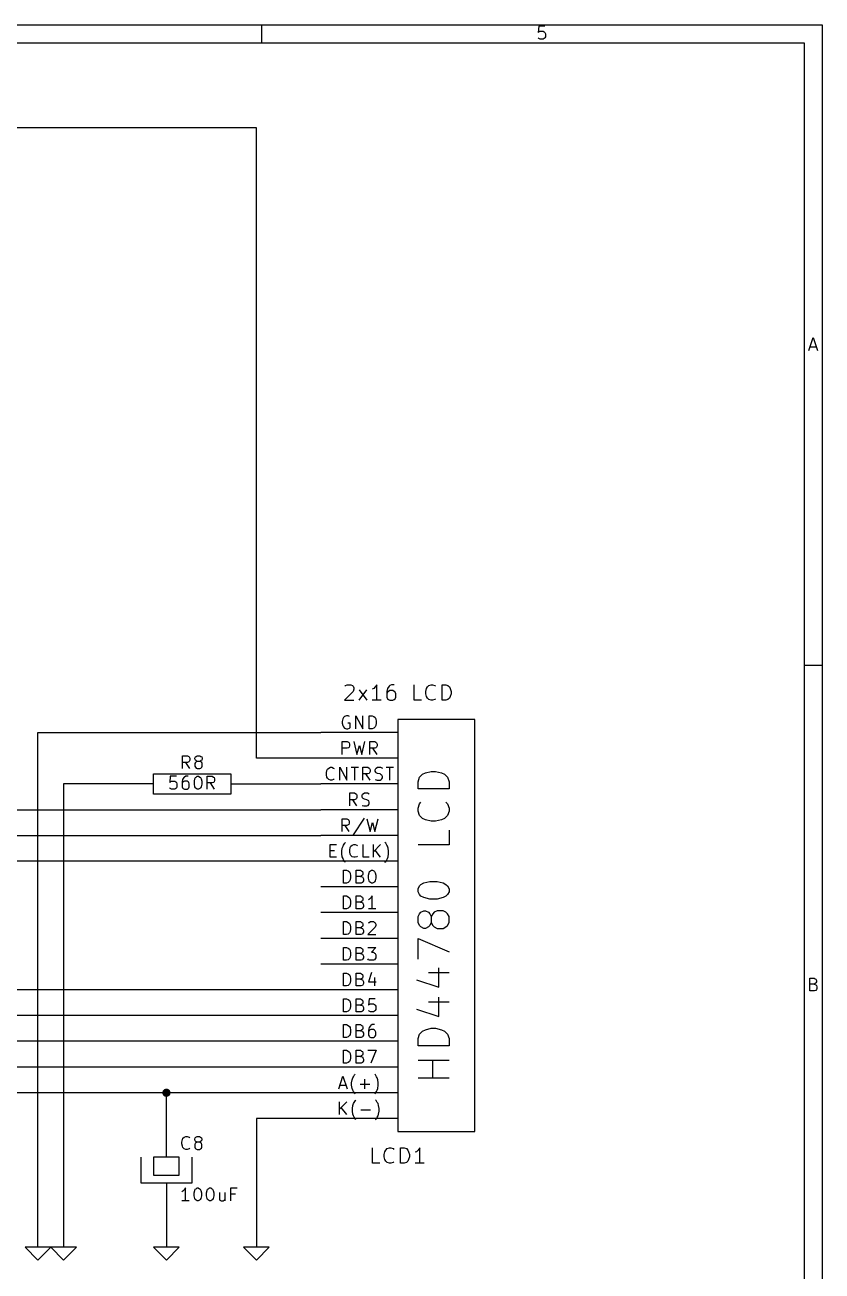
# Model space of a CAD drawing. Extents: x 4000 to 113000, y 4000 to 78670.
# Drawn here: x 81995 to 113000, y 30240 to 78670 of the extents above; entities that cross this region are included whole.
import ezdxf

# ---------------------------------------------------------------- set-up
doc = ezdxf.new("R2010")
doc.units = 0
for name, color, linetype in [('BLACK', 1, 'CONTINUOUS'), ('CYAN', 4, 'CONTINUOUS'), ('GREEN', 3, 'CONTINUOUS'), ('RED', 5, 'CONTINUOUS')]:
    doc.layers.add(name, color=color, linetype=linetype)

msp = doc.modelspace()

# ---------------------------------------------------------------- linework, layer by layer
at = {"layer": 'BLACK'}
for p, q in [((4000, 78670), (113000, 78670)), ((91200, 78670), (91200, 77970)), ((101980, 78620), (101960, 78380)), ((102220, 78620), (101980, 78620)), ((113000, 78670), (113000, 4000)), ((101960, 78380), (101980, 78400)), ((101980, 78140), (101960, 78170)), ((101980, 78400), (102030, 78430)), ((102030, 78120), (101980, 78140)), ((102030, 78430), (102150, 78430)), ((102150, 78120), (102030, 78120)), ((102150, 78430), (102190, 78400)), ((102190, 78140), (102150, 78120)), ((102190, 78400), (102220, 78380)), ((102220, 78170), (102190, 78140)), ((102220, 78380), (102240, 78330)), ((102240, 78210), (102220, 78170)), ((102240, 78330), (102240, 78210)), ((4700, 77970), (112300, 77970)), ((112300, 77970), (112300, 4700)), ((112490, 66020), (112650, 66520)), ((112650, 66520), (112820, 66020)), ((112540, 66160), (112770, 66160)), ((113000, 53780), (112300, 53780)), ((94440, 52970), (94470, 53000)), ((94470, 53000), (94530, 53030)), ((94530, 53030), (94670, 53030)), ((94670, 53030), (94730, 53000)), ((94730, 53000), (94760, 52970)), ((94760, 52970), (94790, 52910)), ((94790, 52860), (94760, 52770)), ((94790, 52910), (94790, 52860)), ((94990, 52430), (95300, 52830)), ((94990, 52830), (95300, 52430)), ((95560, 52880), (95500, 52860)), ((95620, 52940), (95560, 52880)), ((95680, 53030), (95620, 52940)), ((95680, 52430), (95680, 53030)), ((96100, 52880), (96070, 52770)), ((96160, 52970), (96100, 52880)), ((96190, 52800), (96130, 52770)), ((96190, 53000), (96160, 52970)), ((96250, 53030), (96190, 53000)), ((96300, 52800), (96190, 52800)), ((96360, 53030), (96250, 53030)), ((96360, 52770), (96300, 52800)), ((97130, 52430), (97130, 53030)), ((97590, 52770), (97620, 52880)), ((97620, 52880), (97650, 52940)), ((97650, 52940), (97710, 53000)), ((97710, 53000), (97790, 53030)), ((97790, 53030), (97850, 53030)), ((97850, 53030), (97940, 53000)), ((97940, 53000), (97970, 52970)), ((98220, 52430), (98220, 53030)), ((98220, 53030), (98370, 53030)), ((98370, 53030), (98450, 53000)), ((98450, 53000), (98510, 52940)), ((98510, 52940), (98540, 52880)), ((98540, 52880), (98570, 52770)), ((94760, 52770), (94420, 52430)), ((94420, 52430), (94790, 52430)), ((95850, 52430), (95500, 52430)), ((96070, 52770), (96070, 52540)), ((96100, 52740), (96070, 52680)), ((96070, 52540), (96100, 52480)), ((96130, 52770), (96100, 52740)), ((96100, 52480), (96130, 52460)), ((96130, 52460), (96190, 52430)), ((96190, 52430), (96300, 52430)), ((96300, 52430), (96360, 52460)), ((96390, 52740), (96360, 52770)), ((96360, 52460), (96390, 52480)), ((96420, 52680), (96390, 52740)), ((96390, 52480), (96420, 52540)), ((96420, 52540), (96420, 52680)), ((97420, 52430), (97130, 52430)), ((97590, 52680), (97590, 52770)), ((97620, 52570), (97590, 52680)), ((97650, 52510), (97620, 52570)), ((97710, 52460), (97650, 52510)), ((97790, 52430), (97710, 52460)), ((97850, 52430), (97790, 52430)), ((97940, 52460), (97850, 52430)), ((97970, 52480), (97940, 52460)), ((98370, 52430), (98220, 52430)), ((98450, 52460), (98370, 52430)), ((98510, 52510), (98450, 52460)), ((98540, 52570), (98510, 52510)), ((98570, 52680), (98540, 52570)), ((98570, 52770), (98570, 52680)), ((87650, 49470), (87630, 49230)), ((87890, 49470), (87650, 49470)), ((88180, 49420), (88130, 49350)), ((88200, 49440), (88180, 49420)), ((88250, 49470), (88200, 49440)), ((88340, 49470), (88250, 49470)), ((88610, 49370), (88630, 49420)), ((88630, 49420), (88660, 49440)), ((88660, 49440), (88700, 49470)), ((88700, 49470), (88750, 49470)), ((88750, 49470), (88800, 49440)), ((88800, 49440), (88820, 49420)), ((88820, 49420), (88850, 49370)), ((89090, 48970), (89090, 49470)), ((89090, 49470), (89280, 49470)), ((89280, 49470), (89330, 49440)), ((89330, 49440), (89350, 49420)), ((89350, 49420), (89370, 49370)), ((87630, 49230), (87650, 49250)), ((87650, 48990), (87630, 49020)), ((87650, 49250), (87700, 49280)), ((87700, 48970), (87650, 48990)), ((87700, 49280), (87820, 49280)), ((87820, 48970), (87700, 48970)), ((87820, 49280), (87860, 49250)), ((87860, 48990), (87820, 48970)), ((87860, 49250), (87890, 49230)), ((87890, 49020), (87860, 48990)), ((87890, 49230), (87910, 49180)), ((87910, 49060), (87890, 49020)), ((87910, 49180), (87910, 49060)), ((88130, 49350), (88110, 49250)), ((88110, 49250), (88110, 49060)), ((88130, 49230), (88110, 49180)), ((88110, 49060), (88130, 49020)), ((88150, 49250), (88130, 49230)), ((88130, 49020), (88150, 48990)), ((88200, 49280), (88150, 49250)), ((88150, 48990), (88200, 48970)), ((88300, 49280), (88200, 49280)), ((88200, 48970), (88300, 48970)), ((88340, 49250), (88300, 49280)), ((88300, 48970), (88340, 48990)), ((88370, 49230), (88340, 49250)), ((88340, 48990), (88370, 49020)), ((88390, 49180), (88370, 49230)), ((88370, 49020), (88390, 49060)), ((88390, 49060), (88390, 49180)), ((88590, 49280), (88610, 49370)), ((88590, 49160), (88590, 49280)), ((88610, 49060), (88590, 49160)), ((88630, 49020), (88610, 49060)), ((88660, 48990), (88630, 49020)), ((88700, 48970), (88660, 48990)), ((88750, 48970), (88700, 48970)), ((88800, 48990), (88750, 48970)), ((88820, 49020), (88800, 48990)), ((88850, 49060), (88820, 49020)), ((88850, 49370), (88870, 49280)), ((88870, 49160), (88850, 49060)), ((88870, 49280), (88870, 49160)), ((89280, 49210), (89090, 49210)), ((89370, 48970), (89210, 49210)), ((89330, 49230), (89280, 49210)), ((89350, 49250), (89330, 49230)), ((89370, 49300), (89350, 49250)), ((89370, 49370), (89370, 49300)), ((112520, 41130), (112520, 41630)), ((112520, 41630), (112690, 41630)), ((112690, 41390), (112520, 41390)), ((112690, 41630), (112730, 41600)), ((112730, 41410), (112690, 41390)), ((112690, 41390), (112760, 41370)), ((112730, 41600), (112760, 41580)), ((112760, 41440), (112730, 41410)), ((112760, 41580), (112780, 41530)), ((112780, 41480), (112760, 41440)), ((112760, 41370), (112780, 41340)), ((112780, 41180), (112760, 41150)), ((112780, 41530), (112780, 41480)), ((112780, 41340), (112800, 41290)), ((112800, 41220), (112780, 41180)), ((112800, 41290), (112800, 41220)), ((112710, 41130), (112520, 41130)), ((112760, 41150), (112710, 41130)), ((88240, 33470), (88190, 33400)), ((88240, 32970), (88240, 33470)), ((88600, 33370), (88620, 33420)), ((88620, 33420), (88650, 33440)), ((88650, 33440), (88690, 33470)), ((88690, 33470), (88740, 33470)), ((88740, 33470), (88790, 33440)), ((88790, 33440), (88810, 33420)), ((88810, 33420), (88840, 33370)), ((89080, 33370), (89100, 33420)), ((89100, 33420), (89130, 33440)), ((89130, 33440), (89170, 33470)), ((89170, 33470), (89220, 33470)), ((89220, 33470), (89270, 33440)), ((89270, 33440), (89290, 33420)), ((89290, 33420), (89320, 33370)), ((90010, 32970), (90010, 33470)), ((90010, 33470), (90250, 33470)), ((88140, 33350), (88100, 33320)), ((88380, 32970), (88100, 32970)), ((88190, 33400), (88140, 33350)), ((88580, 33280), (88600, 33370)), ((88580, 33160), (88580, 33280)), ((88600, 33060), (88580, 33160)), ((88620, 33020), (88600, 33060)), ((88650, 32990), (88620, 33020)), ((88690, 32970), (88650, 32990)), ((88740, 32970), (88690, 32970)), ((88790, 32990), (88740, 32970)), ((88810, 33020), (88790, 32990)), ((88840, 33060), (88810, 33020)), ((88840, 33370), (88860, 33280)), ((88860, 33160), (88840, 33060)), ((88860, 33280), (88860, 33160)), ((89060, 33280), (89080, 33370)), ((89060, 33160), (89060, 33280)), ((89080, 33060), (89060, 33160)), ((89100, 33020), (89080, 33060)), ((89130, 32990), (89100, 33020)), ((89170, 32970), (89130, 32990)), ((89220, 32970), (89170, 32970)), ((89270, 32990), (89220, 32970)), ((89290, 33020), (89270, 32990)), ((89320, 33060), (89290, 33020)), ((89320, 33370), (89340, 33280)), ((89340, 33160), (89320, 33060)), ((89340, 33280), (89340, 33160)), ((89560, 33300), (89560, 33040)), ((89560, 33040), (89580, 32990)), ((89580, 32990), (89630, 32970)), ((89630, 32970), (89700, 32970)), ((89700, 32970), (89750, 32990)), ((89750, 32990), (89770, 33020)), ((89770, 33300), (89770, 32970)), ((90180, 33230), (90010, 33230))]:
    msp.add_line(p, q, dxfattribs=at)
at = {"layer": 'CYAN'}
for p, q in [((94360, 51700), (94340, 51600)), ((94340, 51600), (94340, 51530)), ((94340, 51530), (94360, 51440)), ((94380, 51750), (94360, 51700)), ((94360, 51440), (94380, 51390)), ((94430, 51790), (94380, 51750)), ((94380, 51390), (94430, 51340)), ((94500, 51820), (94430, 51790)), ((94430, 51340), (94500, 51320)), ((94570, 51820), (94500, 51820)), ((94640, 51530), (94550, 51530)), ((94550, 51320), (94620, 51340)), ((94620, 51790), (94570, 51820)), ((94620, 51340), (94640, 51370)), ((94640, 51370), (94640, 51530)), ((94860, 51320), (94860, 51820)), ((94860, 51820), (95140, 51320)), ((95140, 51320), (95140, 51820)), ((95380, 51320), (95380, 51820)), ((95380, 51820), (95500, 51820)), ((95500, 51820), (95570, 51790)), ((95570, 51340), (95500, 51320)), ((95570, 51790), (95620, 51750)), ((95620, 51390), (95570, 51340)), ((95620, 51750), (95640, 51700)), ((95640, 51440), (95620, 51390)), ((95640, 51700), (95660, 51600)), ((95660, 51530), (95640, 51440)), ((95660, 51600), (95660, 51530)), ((94500, 51320), (94550, 51320)), ((95500, 51320), (95380, 51320)), ((94340, 50320), (94340, 50820)), ((94340, 50820), (94530, 50820)), ((94530, 50560), (94340, 50560)), ((94530, 50820), (94580, 50790)), ((94580, 50580), (94530, 50560)), ((94580, 50790), (94600, 50770)), ((94600, 50600), (94580, 50580)), ((94600, 50770), (94620, 50720)), ((94620, 50650), (94600, 50600)), ((94620, 50720), (94620, 50650)), ((94790, 50820), (94910, 50320)), ((94910, 50320), (95010, 50670)), ((95010, 50670), (95100, 50320)), ((95100, 50320), (95220, 50820)), ((95410, 50320), (95410, 50820)), ((95410, 50820), (95600, 50820)), ((95600, 50560), (95410, 50560)), ((95690, 50320), (95530, 50560)), ((95600, 50820), (95650, 50790)), ((95650, 50580), (95600, 50560)), ((95650, 50790), (95670, 50770)), ((95670, 50600), (95650, 50580)), ((95670, 50770), (95690, 50720)), ((95690, 50650), (95670, 50600)), ((95690, 50720), (95690, 50650)), ((88130, 49770), (88130, 50270)), ((88130, 50270), (88320, 50270)), ((88320, 50010), (88130, 50010)), ((88410, 49770), (88250, 50010)), ((88320, 50270), (88370, 50240)), ((88370, 50030), (88320, 50010)), ((88370, 50240), (88390, 50220)), ((88390, 50050), (88370, 50030)), ((88390, 50220), (88410, 50170)), ((88410, 50100), (88390, 50050)), ((88410, 50170), (88410, 50100)), ((88610, 50170), (88630, 50220)), ((88610, 50150), (88610, 50170)), ((88630, 50100), (88610, 50150)), ((88630, 50010), (88610, 49960)), ((88610, 49960), (88610, 49860)), ((88630, 50220), (88650, 50240)), ((88650, 50080), (88630, 50100)), ((88650, 50030), (88630, 50010)), ((88650, 50240), (88700, 50270)), ((88700, 50050), (88650, 50080)), ((88700, 50050), (88650, 50030)), ((88700, 50270), (88800, 50270)), ((88800, 50050), (88700, 50050)), ((88800, 50270), (88840, 50240)), ((88840, 50080), (88800, 50050)), ((88840, 50030), (88800, 50050)), ((88840, 50240), (88870, 50220)), ((88870, 50100), (88840, 50080)), ((88870, 50010), (88840, 50030)), ((88870, 50220), (88890, 50170)), ((88890, 50150), (88870, 50100)), ((88890, 49960), (88870, 50010)), ((88890, 50170), (88890, 50150)), ((88890, 49860), (88890, 49960)), ((88610, 49860), (88630, 49820)), ((88630, 49820), (88650, 49790)), ((88650, 49790), (88700, 49770)), ((88700, 49770), (88800, 49770)), ((88800, 49770), (88840, 49790)), ((88840, 49790), (88870, 49820)), ((88870, 49820), (88890, 49860)), ((93720, 49600), (93740, 49700)), ((93720, 49530), (93720, 49600)), ((93740, 49440), (93720, 49530)), ((93740, 49700), (93760, 49750)), ((93760, 49390), (93740, 49440)), ((93760, 49750), (93810, 49790)), ((93810, 49790), (93880, 49820)), ((93880, 49820), (93930, 49820)), ((93930, 49820), (94000, 49790)), ((94000, 49790), (94020, 49770)), ((94240, 49320), (94240, 49820)), ((94240, 49820), (94520, 49320)), ((94520, 49320), (94520, 49820)), ((94690, 49820), (94970, 49820)), ((94830, 49320), (94830, 49820)), ((95140, 49320), (95140, 49820)), ((95140, 49820), (95330, 49820)), ((95330, 49560), (95140, 49560)), ((95420, 49320), (95260, 49560)), ((95330, 49820), (95380, 49790)), ((95380, 49580), (95330, 49560)), ((95380, 49790), (95400, 49770)), ((95400, 49600), (95380, 49580)), ((95400, 49770), (95420, 49720)), ((95420, 49650), (95400, 49600)), ((95420, 49720), (95420, 49650)), ((95620, 49720), (95640, 49770)), ((95620, 49670), (95620, 49720)), ((95640, 49630), (95620, 49670)), ((95640, 49770), (95660, 49790)), ((95660, 49600), (95640, 49630)), ((95660, 49790), (95710, 49820)), ((95710, 49580), (95660, 49600)), ((95710, 49820), (95830, 49820)), ((95810, 49560), (95710, 49580)), ((95850, 49530), (95810, 49560)), ((95830, 49820), (95900, 49790)), ((95880, 49510), (95850, 49530)), ((95900, 49460), (95880, 49510)), ((95880, 49370), (95900, 49410)), ((95900, 49410), (95900, 49460)), ((96050, 49820), (96330, 49820)), ((96190, 49320), (96190, 49820)), ((93810, 49340), (93760, 49390)), ((93880, 49320), (93810, 49340)), ((93930, 49320), (93880, 49320)), ((94000, 49340), (93930, 49320)), ((94020, 49370), (94000, 49340)), ((95620, 49340), (95690, 49320)), ((95690, 49320), (95810, 49320)), ((95810, 49320), (95850, 49340)), ((95850, 49340), (95880, 49370)), ((94630, 48320), (94630, 48820)), ((94630, 48820), (94820, 48820)), ((94820, 48560), (94630, 48560)), ((94910, 48320), (94750, 48560)), ((94820, 48820), (94870, 48790)), ((94870, 48580), (94820, 48560)), ((94870, 48790), (94890, 48770)), ((94890, 48600), (94870, 48580)), ((94890, 48770), (94910, 48720)), ((94910, 48650), (94890, 48600)), ((94910, 48720), (94910, 48650)), ((95110, 48720), (95130, 48770)), ((95110, 48670), (95110, 48720)), ((95130, 48630), (95110, 48670)), ((95130, 48770), (95150, 48790)), ((95150, 48600), (95130, 48630)), ((95150, 48790), (95200, 48820)), ((95200, 48580), (95150, 48600)), ((95200, 48820), (95320, 48820)), ((95300, 48560), (95200, 48580)), ((95340, 48530), (95300, 48560)), ((95320, 48820), (95390, 48790)), ((95370, 48510), (95340, 48530)), ((95390, 48460), (95370, 48510)), ((95390, 48410), (95390, 48460)), ((95110, 48340), (95180, 48320)), ((95180, 48320), (95300, 48320)), ((95300, 48320), (95340, 48340)), ((95340, 48340), (95370, 48370)), ((95370, 48370), (95390, 48410)), ((94330, 47320), (94330, 47820)), ((94330, 47820), (94520, 47820)), ((94520, 47560), (94330, 47560)), ((94610, 47320), (94450, 47560)), ((94520, 47820), (94570, 47790)), ((94570, 47580), (94520, 47560)), ((94570, 47790), (94590, 47770)), ((94590, 47600), (94570, 47580)), ((94590, 47770), (94610, 47720)), ((94610, 47650), (94590, 47600)), ((94610, 47720), (94610, 47650)), ((95190, 47840), (94760, 47200)), ((95300, 47820), (95420, 47320)), ((95420, 47320), (95520, 47670)), ((95520, 47670), (95610, 47320)), ((95610, 47320), (95730, 47820)), ((93870, 46320), (93870, 46820)), ((93870, 46820), (94110, 46820)), ((93870, 46580), (94040, 46580)), ((94320, 46560), (94340, 46670)), ((94320, 46460), (94320, 46560)), ((94340, 46670), (94370, 46750)), ((94370, 46750), (94390, 46790)), ((94390, 46790), (94440, 46870)), ((94440, 46870), (94460, 46890)), ((94630, 46600), (94650, 46700)), ((94630, 46530), (94630, 46600)), ((94650, 46440), (94630, 46530)), ((94650, 46700), (94670, 46750)), ((94670, 46750), (94720, 46790)), ((94720, 46790), (94790, 46820)), ((94790, 46820), (94840, 46820)), ((94840, 46820), (94910, 46790)), ((94910, 46790), (94930, 46770)), ((95150, 46320), (95150, 46820)), ((95550, 46320), (95550, 46820)), ((95830, 46820), (95550, 46530)), ((95830, 46320), (95620, 46600)), ((96030, 46870), (96000, 46890)), ((96070, 46790), (96030, 46870)), ((96100, 46750), (96070, 46790)), ((96120, 46670), (96100, 46750)), ((96140, 46560), (96120, 46670)), ((96140, 46460), (96140, 46560)), ((94110, 46320), (93870, 46320)), ((94340, 46340), (94320, 46460)), ((94370, 46270), (94340, 46340)), ((94390, 46220), (94370, 46270)), ((94440, 46150), (94390, 46220)), ((94460, 46130), (94440, 46150)), ((94670, 46390), (94650, 46440)), ((94720, 46340), (94670, 46390)), ((94790, 46320), (94720, 46340)), ((94840, 46320), (94790, 46320)), ((94910, 46340), (94840, 46320)), ((94930, 46370), (94910, 46340)), ((95390, 46320), (95150, 46320)), ((96000, 46130), (96030, 46150)), ((96030, 46150), (96070, 46220)), ((96070, 46220), (96100, 46270)), ((96100, 46270), (96120, 46340)), ((96120, 46340), (96140, 46460)), ((94380, 45320), (94380, 45820)), ((94380, 45820), (94500, 45820)), ((94500, 45820), (94570, 45790)), ((94570, 45790), (94620, 45750)), ((94620, 45750), (94640, 45700)), ((94640, 45700), (94660, 45600)), ((94660, 45530), (94640, 45440)), ((94660, 45600), (94660, 45530)), ((94880, 45320), (94880, 45820)), ((94880, 45820), (95050, 45820)), ((95050, 45580), (94880, 45580)), ((95050, 45820), (95090, 45790)), ((95090, 45600), (95050, 45580)), ((95050, 45580), (95120, 45560)), ((95090, 45790), (95120, 45770)), ((95120, 45630), (95090, 45600)), ((95120, 45770), (95140, 45720)), ((95140, 45670), (95120, 45630)), ((95120, 45560), (95140, 45530)), ((95140, 45720), (95140, 45670)), ((95140, 45530), (95160, 45480)), ((95360, 45630), (95380, 45720)), ((95360, 45510), (95360, 45630)), ((95380, 45720), (95400, 45770)), ((95400, 45770), (95430, 45790)), ((95430, 45790), (95470, 45820)), ((95470, 45820), (95520, 45820)), ((95520, 45820), (95570, 45790)), ((95570, 45790), (95590, 45770)), ((95590, 45770), (95620, 45720)), ((95620, 45720), (95640, 45630)), ((95640, 45630), (95640, 45510)), ((94500, 45320), (94380, 45320)), ((94570, 45340), (94500, 45320)), ((94620, 45390), (94570, 45340)), ((94640, 45440), (94620, 45390)), ((95070, 45320), (94880, 45320)), ((95120, 45340), (95070, 45320)), ((95140, 45370), (95120, 45340)), ((95160, 45410), (95140, 45370)), ((95160, 45480), (95160, 45410)), ((95380, 45410), (95360, 45510)), ((95400, 45370), (95380, 45410)), ((95430, 45340), (95400, 45370)), ((95470, 45320), (95430, 45340)), ((95520, 45320), (95470, 45320)), ((95570, 45340), (95520, 45320)), ((95590, 45370), (95570, 45340)), ((95620, 45410), (95590, 45370)), ((95640, 45510), (95620, 45410)), ((94380, 44320), (94380, 44820)), ((94380, 44820), (94500, 44820)), ((94500, 44820), (94570, 44790)), ((94570, 44790), (94620, 44750)), ((94620, 44750), (94640, 44700)), ((94640, 44700), (94660, 44600)), ((94660, 44600), (94660, 44530)), ((94880, 44320), (94880, 44820)), ((94880, 44820), (95050, 44820)), ((95050, 44580), (94880, 44580)), ((95050, 44820), (95090, 44790)), ((95090, 44600), (95050, 44580)), ((95050, 44580), (95120, 44560)), ((95090, 44790), (95120, 44770)), ((95120, 44630), (95090, 44600)), ((95120, 44770), (95140, 44720)), ((95140, 44670), (95120, 44630)), ((95120, 44560), (95140, 44530)), ((95140, 44720), (95140, 44670)), ((95400, 44700), (95360, 44670)), ((95450, 44750), (95400, 44700)), ((95500, 44820), (95450, 44750)), ((95500, 44320), (95500, 44820)), ((94500, 44320), (94380, 44320)), ((94570, 44340), (94500, 44320)), ((94620, 44390), (94570, 44340)), ((94640, 44440), (94620, 44390)), ((94660, 44530), (94640, 44440)), ((95070, 44320), (94880, 44320)), ((95120, 44340), (95070, 44320)), ((95140, 44370), (95120, 44340)), ((95140, 44530), (95160, 44480)), ((95160, 44410), (95140, 44370)), ((95160, 44480), (95160, 44410)), ((95640, 44320), (95360, 44320)), ((94380, 43320), (94380, 43820)), ((94380, 43820), (94500, 43820)), ((94500, 43820), (94570, 43790)), ((94570, 43790), (94620, 43750)), ((94620, 43750), (94640, 43700)), ((94640, 43700), (94660, 43600)), ((94660, 43600), (94660, 43530)), ((94880, 43320), (94880, 43820)), ((94880, 43820), (95050, 43820)), ((95050, 43820), (95090, 43790)), ((95090, 43600), (95050, 43580)), ((95090, 43790), (95120, 43770)), ((95120, 43630), (95090, 43600)), ((95120, 43770), (95140, 43720)), ((95140, 43670), (95120, 43630)), ((95140, 43720), (95140, 43670)), ((95620, 43600), (95330, 43320)), ((95360, 43770), (95380, 43790)), ((95380, 43790), (95430, 43820)), ((95430, 43820), (95550, 43820)), ((95550, 43820), (95590, 43790)), ((95590, 43790), (95620, 43770)), ((95620, 43770), (95640, 43720)), ((95640, 43670), (95620, 43600)), ((95640, 43720), (95640, 43670)), ((94500, 43320), (94380, 43320)), ((94570, 43340), (94500, 43320)), ((94620, 43390), (94570, 43340)), ((94640, 43440), (94620, 43390)), ((94660, 43530), (94640, 43440)), ((95050, 43580), (94880, 43580)), ((95070, 43320), (94880, 43320)), ((95050, 43580), (95120, 43560)), ((95120, 43340), (95070, 43320)), ((95120, 43560), (95140, 43530)), ((95140, 43370), (95120, 43340)), ((95140, 43530), (95160, 43480)), ((95160, 43410), (95140, 43370)), ((95160, 43480), (95160, 43410)), ((95330, 43320), (95640, 43320)), ((94380, 42320), (94380, 42820)), ((94380, 42820), (94500, 42820)), ((94500, 42820), (94570, 42790)), ((94570, 42790), (94620, 42750)), ((94620, 42750), (94640, 42700)), ((94640, 42700), (94660, 42600)), ((94880, 42320), (94880, 42820)), ((94880, 42820), (95050, 42820)), ((95050, 42820), (95090, 42790)), ((95090, 42790), (95120, 42770)), ((95120, 42630), (95090, 42600)), ((95120, 42770), (95140, 42720)), ((95140, 42670), (95120, 42630)), ((95140, 42720), (95140, 42670)), ((95330, 42820), (95640, 42820)), ((95640, 42820), (95470, 42630)), ((95470, 42630), (95550, 42630)), ((95550, 42630), (95590, 42600)), ((94500, 42320), (94380, 42320)), ((94570, 42340), (94500, 42320)), ((94620, 42390), (94570, 42340)), ((94640, 42440), (94620, 42390)), ((94660, 42530), (94640, 42440)), ((94660, 42600), (94660, 42530)), ((95050, 42580), (94880, 42580)), ((95070, 42320), (94880, 42320)), ((95090, 42600), (95050, 42580)), ((95050, 42580), (95120, 42560)), ((95120, 42340), (95070, 42320)), ((95120, 42560), (95140, 42530)), ((95140, 42370), (95120, 42340)), ((95140, 42530), (95160, 42480)), ((95160, 42410), (95140, 42370)), ((95160, 42480), (95160, 42410)), ((95360, 42340), (95330, 42370)), ((95400, 42320), (95360, 42340)), ((95550, 42320), (95400, 42320)), ((95590, 42340), (95550, 42320)), ((95590, 42600), (95620, 42580)), ((95620, 42370), (95590, 42340)), ((95620, 42580), (95640, 42530)), ((95640, 42410), (95620, 42370)), ((95640, 42530), (95640, 42410)), ((94380, 41320), (94380, 41820)), ((94380, 41820), (94500, 41820)), ((94500, 41820), (94570, 41790)), ((94570, 41790), (94620, 41750)), ((94620, 41750), (94640, 41700)), ((94640, 41700), (94660, 41600)), ((94880, 41320), (94880, 41820)), ((94880, 41820), (95050, 41820)), ((95050, 41820), (95090, 41790)), ((95090, 41790), (95120, 41770)), ((95120, 41770), (95140, 41720)), ((95140, 41670), (95120, 41630)), ((95140, 41720), (95140, 41670)), ((95470, 41840), (95360, 41480)), ((95590, 41650), (95590, 41320)), ((94500, 41320), (94380, 41320)), ((94570, 41340), (94500, 41320)), ((94620, 41390), (94570, 41340)), ((94640, 41440), (94620, 41390)), ((94660, 41530), (94640, 41440)), ((94660, 41600), (94660, 41530)), ((95050, 41580), (94880, 41580)), ((95070, 41320), (94880, 41320)), ((95090, 41600), (95050, 41580)), ((95050, 41580), (95120, 41560)), ((95120, 41340), (95070, 41320)), ((95120, 41630), (95090, 41600)), ((95120, 41560), (95140, 41530)), ((95140, 41370), (95120, 41340)), ((95140, 41530), (95160, 41480)), ((95160, 41410), (95140, 41370)), ((95160, 41480), (95160, 41410)), ((95360, 41480), (95660, 41480)), ((94380, 40320), (94380, 40820)), ((94380, 40820), (94500, 40820)), ((94500, 40820), (94570, 40790)), ((94570, 40790), (94620, 40750)), ((94620, 40750), (94640, 40700)), ((94640, 40700), (94660, 40600)), ((94880, 40320), (94880, 40820)), ((94880, 40820), (95050, 40820)), ((95050, 40820), (95090, 40790)), ((95090, 40790), (95120, 40770)), ((95120, 40770), (95140, 40720)), ((95140, 40720), (95140, 40670)), ((95380, 40820), (95360, 40580)), ((95620, 40820), (95380, 40820)), ((94500, 40320), (94380, 40320)), ((94570, 40340), (94500, 40320)), ((94620, 40390), (94570, 40340)), ((94640, 40440), (94620, 40390)), ((94660, 40530), (94640, 40440)), ((94660, 40600), (94660, 40530)), ((95050, 40580), (94880, 40580)), ((95070, 40320), (94880, 40320)), ((95090, 40600), (95050, 40580)), ((95050, 40580), (95120, 40560)), ((95120, 40340), (95070, 40320)), ((95120, 40630), (95090, 40600)), ((95140, 40670), (95120, 40630)), ((95120, 40560), (95140, 40530)), ((95140, 40370), (95120, 40340)), ((95140, 40530), (95160, 40480)), ((95160, 40410), (95140, 40370)), ((95160, 40480), (95160, 40410)), ((95360, 40580), (95380, 40600)), ((95380, 40340), (95360, 40370)), ((95380, 40600), (95430, 40630)), ((95430, 40320), (95380, 40340)), ((95430, 40630), (95550, 40630)), ((95550, 40320), (95430, 40320)), ((95550, 40630), (95590, 40600)), ((95590, 40340), (95550, 40320)), ((95590, 40600), (95620, 40580)), ((95620, 40370), (95590, 40340)), ((95620, 40580), (95640, 40530)), ((95640, 40410), (95620, 40370)), ((95640, 40530), (95640, 40410)), ((94380, 39320), (94380, 39820)), ((94380, 39820), (94500, 39820)), ((94500, 39820), (94570, 39790)), ((94570, 39790), (94620, 39750)), ((94620, 39750), (94640, 39700)), ((94880, 39320), (94880, 39820)), ((94880, 39820), (95050, 39820)), ((95050, 39820), (95090, 39790)), ((95090, 39790), (95120, 39770)), ((95120, 39770), (95140, 39720)), ((95140, 39720), (95140, 39670)), ((95430, 39770), (95380, 39700)), ((95450, 39790), (95430, 39770)), ((95500, 39820), (95450, 39790)), ((95590, 39820), (95500, 39820)), ((94500, 39320), (94380, 39320)), ((94570, 39340), (94500, 39320)), ((94620, 39390), (94570, 39340)), ((94640, 39440), (94620, 39390)), ((94640, 39700), (94660, 39600)), ((94660, 39530), (94640, 39440)), ((94660, 39600), (94660, 39530)), ((95050, 39580), (94880, 39580)), ((95070, 39320), (94880, 39320)), ((95090, 39600), (95050, 39580)), ((95050, 39580), (95120, 39560)), ((95120, 39340), (95070, 39320)), ((95120, 39630), (95090, 39600)), ((95140, 39670), (95120, 39630)), ((95120, 39560), (95140, 39530)), ((95140, 39370), (95120, 39340)), ((95140, 39530), (95160, 39480)), ((95160, 39410), (95140, 39370)), ((95160, 39480), (95160, 39410)), ((95380, 39700), (95360, 39600)), ((95360, 39600), (95360, 39410)), ((95380, 39580), (95360, 39530)), ((95360, 39410), (95380, 39370)), ((95400, 39600), (95380, 39580)), ((95380, 39370), (95400, 39340)), ((95450, 39630), (95400, 39600)), ((95400, 39340), (95450, 39320)), ((95550, 39630), (95450, 39630)), ((95450, 39320), (95550, 39320)), ((95590, 39600), (95550, 39630)), ((95550, 39320), (95590, 39340)), ((95620, 39580), (95590, 39600)), ((95590, 39340), (95620, 39370)), ((95640, 39530), (95620, 39580)), ((95620, 39370), (95640, 39410)), ((95640, 39410), (95640, 39530)), ((94380, 38320), (94380, 38820)), ((94380, 38820), (94500, 38820)), ((94500, 38820), (94570, 38790)), ((94570, 38790), (94620, 38750)), ((94620, 38750), (94640, 38700)), ((94880, 38320), (94880, 38820)), ((94880, 38820), (95050, 38820)), ((95050, 38820), (95090, 38790)), ((95090, 38790), (95120, 38770)), ((95120, 38770), (95140, 38720)), ((95330, 38820), (95660, 38820)), ((95660, 38820), (95450, 38320)), ((94500, 38320), (94380, 38320)), ((94570, 38340), (94500, 38320)), ((94620, 38390), (94570, 38340)), ((94640, 38440), (94620, 38390)), ((94640, 38700), (94660, 38600)), ((94660, 38530), (94640, 38440)), ((94660, 38600), (94660, 38530)), ((95050, 38580), (94880, 38580)), ((95070, 38320), (94880, 38320)), ((95090, 38600), (95050, 38580)), ((95050, 38580), (95120, 38560)), ((95120, 38340), (95070, 38320)), ((95120, 38630), (95090, 38600)), ((95140, 38670), (95120, 38630)), ((95120, 38560), (95140, 38530)), ((95140, 38370), (95120, 38340)), ((95140, 38720), (95140, 38670)), ((95140, 38530), (95160, 38480)), ((95160, 38410), (95140, 38370)), ((95160, 38480), (95160, 38410)), ((94200, 37320), (94360, 37820)), ((94360, 37820), (94530, 37320)), ((94750, 37750), (94770, 37790)), ((94770, 37790), (94820, 37870)), ((94820, 37870), (94840, 37890)), ((95630, 37870), (95600, 37890)), ((95670, 37790), (95630, 37870)), ((95700, 37750), (95670, 37790)), ((94250, 37460), (94480, 37460)), ((94700, 37560), (94720, 37670)), ((94700, 37460), (94700, 37560)), ((94720, 37340), (94700, 37460)), ((94720, 37670), (94750, 37750)), ((94750, 37270), (94720, 37340)), ((95030, 37510), (95410, 37510)), ((95220, 37320), (95220, 37700)), ((95720, 37670), (95700, 37750)), ((95700, 37270), (95720, 37340)), ((95740, 37560), (95720, 37670)), ((95720, 37340), (95740, 37460)), ((95740, 37460), (95740, 37560)), ((94230, 36320), (94230, 36820)), ((94510, 36820), (94230, 36530)), ((94770, 37220), (94750, 37270)), ((94820, 37150), (94770, 37220)), ((94800, 36790), (94850, 36870)), ((94840, 37130), (94820, 37150)), ((94850, 36870), (94870, 36890)), ((95600, 37130), (95630, 37150)), ((95630, 37150), (95670, 37220)), ((95660, 36870), (95630, 36890)), ((95700, 36790), (95660, 36870)), ((95670, 37220), (95700, 37270)), ((94510, 36320), (94300, 36600)), ((94730, 36560), (94750, 36670)), ((94730, 36460), (94730, 36560)), ((94750, 36340), (94730, 36460)), ((94750, 36670), (94780, 36750)), ((94780, 36270), (94750, 36340)), ((94780, 36750), (94800, 36790)), ((95060, 36510), (95440, 36510)), ((95730, 36750), (95700, 36790)), ((95750, 36670), (95730, 36750)), ((95730, 36270), (95750, 36340)), ((95770, 36560), (95750, 36670)), ((95750, 36340), (95770, 36460)), ((95770, 36460), (95770, 36560)), ((94800, 36220), (94780, 36270)), ((94850, 36150), (94800, 36220)), ((94870, 36130), (94850, 36150)), ((95630, 36130), (95660, 36150)), ((95660, 36150), (95700, 36220)), ((95700, 36220), (95730, 36270)), ((88120, 35350), (88140, 35400)), ((88140, 35400), (88190, 35440)), ((88190, 35440), (88260, 35470)), ((88260, 35470), (88310, 35470)), ((88310, 35470), (88380, 35440)), ((88380, 35440), (88400, 35420)), ((88600, 35370), (88620, 35420)), ((88600, 35350), (88600, 35370)), ((88620, 35420), (88640, 35440)), ((88640, 35440), (88690, 35470)), ((88690, 35470), (88790, 35470)), ((88790, 35470), (88830, 35440)), ((88830, 35440), (88860, 35420)), ((88860, 35420), (88880, 35370)), ((88880, 35370), (88880, 35350)), ((88100, 35250), (88120, 35350)), ((88100, 35180), (88100, 35250)), ((88120, 35090), (88100, 35180)), ((88140, 35040), (88120, 35090)), ((88190, 34990), (88140, 35040)), ((88260, 34970), (88190, 34990)), ((88310, 34970), (88260, 34970)), ((88380, 34990), (88310, 34970)), ((88400, 35020), (88380, 34990)), ((88620, 35300), (88600, 35350)), ((88620, 35210), (88600, 35160)), ((88600, 35160), (88600, 35060)), ((88600, 35060), (88620, 35020)), ((88640, 35280), (88620, 35300)), ((88640, 35230), (88620, 35210)), ((88620, 35020), (88640, 34990)), ((88690, 35250), (88640, 35280)), ((88690, 35250), (88640, 35230)), ((88640, 34990), (88690, 34970)), ((88790, 35250), (88690, 35250)), ((88690, 34970), (88790, 34970)), ((88830, 35280), (88790, 35250)), ((88830, 35230), (88790, 35250)), ((88790, 34970), (88830, 34990)), ((88860, 35300), (88830, 35280)), ((88860, 35210), (88830, 35230)), ((88830, 34990), (88860, 35020)), ((88880, 35350), (88860, 35300)), ((88880, 35160), (88860, 35210)), ((88860, 35020), (88880, 35060)), ((88880, 35060), (88880, 35160)), ((95510, 34430), (95510, 35030)), ((95970, 34770), (96000, 34880)), ((96000, 34880), (96030, 34940)), ((96030, 34940), (96090, 35000)), ((96090, 35000), (96170, 35030)), ((96170, 35030), (96230, 35030)), ((96230, 35030), (96320, 35000)), ((96320, 35000), (96350, 34970)), ((96600, 34430), (96600, 35030)), ((96600, 35030), (96750, 35030)), ((96750, 35030), (96830, 35000)), ((96830, 35000), (96890, 34940)), ((96890, 34940), (96920, 34880)), ((96920, 34880), (96950, 34770)), ((97230, 34880), (97170, 34860)), ((97290, 34940), (97230, 34880)), ((97350, 35030), (97290, 34940)), ((97350, 34430), (97350, 35030)), ((95800, 34430), (95510, 34430)), ((95970, 34680), (95970, 34770)), ((96000, 34570), (95970, 34680)), ((96030, 34510), (96000, 34570)), ((96090, 34460), (96030, 34510)), ((96170, 34430), (96090, 34460)), ((96230, 34430), (96170, 34430)), ((96320, 34460), (96230, 34430)), ((96350, 34480), (96320, 34460)), ((96750, 34430), (96600, 34430)), ((96830, 34460), (96750, 34430)), ((96890, 34510), (96830, 34460)), ((96920, 34570), (96890, 34510)), ((96950, 34680), (96920, 34570)), ((96950, 34770), (96950, 34680)), ((97520, 34430), (97170, 34430))]:
    msp.add_line(p, q, dxfattribs=at)
at = {"layer": 'GREEN'}
for p, q in [((91000, 74670), (25000, 74670)), ((91000, 50170), (91000, 74670)), ((82500, 31170), (82500, 51170)), ((82500, 51170), (93500, 51170)), ((93500, 50170), (91000, 50170)), ((86000, 49170), (83500, 49170)), ((83500, 49170), (83500, 31170)), ((91000, 49170), (93500, 49170)), ((68500, 48170), (93500, 48170)), ((69500, 47170), (93500, 47170)), ((93500, 46170), (70500, 46170)), ((93500, 41170), (58500, 41170)), ((93500, 40170), (58500, 40170)), ((93500, 39170), (58500, 39170)), ((93500, 38170), (58500, 38170)), ((93500, 37170), (75500, 37170)), ((87500, 36170), (87500, 37170)), ((93500, 36170), (91000, 36170)), ((91000, 36170), (91000, 31170)), ((87500, 32170), (87500, 31170))]:
    msp.add_line(p, q, dxfattribs=at)
at = {"layer": 'GREEN', "const_width": 160}
msp.add_lwpolyline([(87420, 37170, 1), (87580, 37170, 1)], format="xyb", close=True, dxfattribs=at)
at = {"layer": 'RED'}
for p, q in [((96500, 51670), (96500, 35670)), ((99500, 51670), (96500, 51670)), ((99500, 35670), (99500, 51670)), ((96500, 51170), (93500, 51170)), ((96500, 50170), (93500, 50170)), ((87000, 48770), (87000, 49570)), ((87000, 49570), (90000, 49570)), ((90000, 49570), (90000, 48770)), ((97290, 49260), (97340, 49430)), ((97340, 49430), (97460, 49550)), ((97460, 49550), (97570, 49600)), ((97570, 49600), (97800, 49660)), ((97800, 49660), (97970, 49660)), ((97970, 49660), (98200, 49600)), ((98200, 49600), (98310, 49550)), ((98310, 49550), (98430, 49430)), ((98430, 49430), (98490, 49260)), ((87000, 49170), (86000, 49170)), ((90000, 49170), (91000, 49170)), ((96500, 49170), (93500, 49170)), ((97290, 48980), (97290, 49260)), ((98490, 48980), (97290, 48980)), ((98490, 49260), (98490, 48980)), ((90000, 48770), (87000, 48770)), ((97340, 48400), (97400, 48460)), ((98370, 48460), (98430, 48400)), ((96500, 48170), (93500, 48170)), ((97290, 48230), (97340, 48400)), ((97290, 48120), (97290, 48230)), ((97340, 47950), (97290, 48120)), ((97460, 47830), (97340, 47950)), ((98430, 47950), (98310, 47830)), ((98430, 48400), (98490, 48230)), ((98490, 48120), (98430, 47950)), ((98490, 48230), (98490, 48120)), ((97570, 47780), (97460, 47830)), ((97800, 47720), (97570, 47780)), ((97970, 47720), (97800, 47720)), ((98200, 47780), (97970, 47720)), ((98310, 47830), (98200, 47780)), ((96500, 47170), (93500, 47170)), ((98490, 47380), (98490, 46810)), ((98490, 46810), (97290, 46810)), ((96500, 46170), (93500, 46170)), ((96500, 45170), (93500, 45170)), ((97290, 45100), (97340, 45210)), ((97290, 44980), (97290, 45100)), ((97340, 45210), (97400, 45270)), ((97400, 45270), (97510, 45330)), ((97510, 45330), (97740, 45380)), ((97740, 45380), (98030, 45380)), ((98030, 45380), (98260, 45330)), ((98260, 45330), (98370, 45270)), ((98370, 45270), (98430, 45210)), ((98430, 45210), (98490, 45100)), ((98490, 45100), (98490, 44980)), ((97340, 44870), (97290, 44980)), ((97400, 44810), (97340, 44870)), ((97510, 44760), (97400, 44810)), ((97740, 44700), (97510, 44760)), ((98030, 44700), (97740, 44700)), ((98260, 44760), (98030, 44700)), ((98370, 44810), (98260, 44760)), ((98430, 44870), (98370, 44810)), ((98490, 44980), (98430, 44870)), ((96500, 44170), (93500, 44170)), ((97290, 44020), (97340, 44130)), ((97340, 44130), (97400, 44190)), ((97400, 44190), (97510, 44240)), ((97510, 44240), (97570, 44240)), ((97570, 44240), (97690, 44190)), ((97690, 44190), (97740, 44130)), ((97740, 44130), (97800, 44020)), ((97860, 44130), (97800, 44020)), ((97910, 44190), (97860, 44130)), ((98030, 44240), (97910, 44190)), ((98260, 44240), (98030, 44240)), ((98370, 44190), (98260, 44240)), ((98430, 44130), (98370, 44190)), ((98490, 44020), (98430, 44130)), ((97290, 43790), (97290, 44020)), ((97340, 43670), (97290, 43790)), ((97400, 43620), (97340, 43670)), ((97510, 43560), (97400, 43620)), ((97690, 43620), (97570, 43560)), ((97740, 43670), (97690, 43620)), ((97800, 43790), (97740, 43670)), ((97800, 44020), (97800, 43790)), ((97800, 43790), (97860, 43670)), ((97860, 43670), (97910, 43620)), ((97910, 43620), (98030, 43560)), ((98260, 43560), (98370, 43620)), ((98370, 43620), (98430, 43670)), ((98430, 43670), (98490, 43790)), ((98490, 43790), (98490, 44020)), ((96500, 43170), (93500, 43170)), ((97290, 42360), (97290, 43160)), ((97290, 43160), (98490, 42650)), ((97570, 43560), (97510, 43560)), ((98030, 43560), (98260, 43560)), ((96500, 42170), (93500, 42170)), ((97690, 41850), (98490, 41850)), ((98090, 41280), (98090, 42020)), ((96500, 41170), (93500, 41170)), ((97230, 41560), (98090, 41280)), ((97690, 40710), (98490, 40710)), ((98090, 40140), (98090, 40880)), ((97230, 40420), (98090, 40140)), ((96500, 40170), (93500, 40170)), ((97290, 39280), (97340, 39450)), ((97290, 39000), (97290, 39280)), ((97340, 39450), (97460, 39570)), ((97460, 39570), (97570, 39620)), ((97570, 39620), (97800, 39680)), ((97800, 39680), (97970, 39680)), ((97970, 39680), (98200, 39620)), ((98200, 39620), (98310, 39570)), ((98310, 39570), (98430, 39450)), ((98430, 39450), (98490, 39280)), ((98490, 39280), (98490, 39000)), ((96500, 39170), (93500, 39170)), ((98490, 39000), (97290, 39000)), ((98490, 38420), (97290, 38420)), ((97860, 37740), (97860, 38420)), ((96500, 38170), (93500, 38170)), ((98490, 37740), (97290, 37740)), ((96500, 37170), (93500, 37170)), ((87500, 34670), (87500, 36170)), ((96500, 36170), (93500, 36170)), ((96500, 35670), (99500, 35670)), ((86500, 34670), (86500, 33670)), ((87000, 34670), (87000, 33970)), ((88000, 34670), (87000, 34670)), ((88000, 33970), (88000, 34670)), ((88500, 33670), (88500, 34670)), ((87000, 33970), (88000, 33970)), ((86500, 33670), (88500, 33670)), ((87500, 33670), (87500, 32170)), ((82000, 31170), (82500, 30670)), ((83000, 31170), (82000, 31170)), ((82500, 30670), (83000, 31170)), ((83000, 31170), (83500, 30670)), ((84000, 31170), (83000, 31170)), ((83500, 30670), (84000, 31170)), ((87000, 31170), (87500, 30670)), ((88000, 31170), (87000, 31170)), ((87500, 30670), (88000, 31170)), ((90500, 31170), (91000, 30670)), ((91500, 31170), (90500, 31170)), ((91000, 30670), (91500, 31170))]:
    msp.add_line(p, q, dxfattribs=at)

doc.saveas('drawing.dxf')
